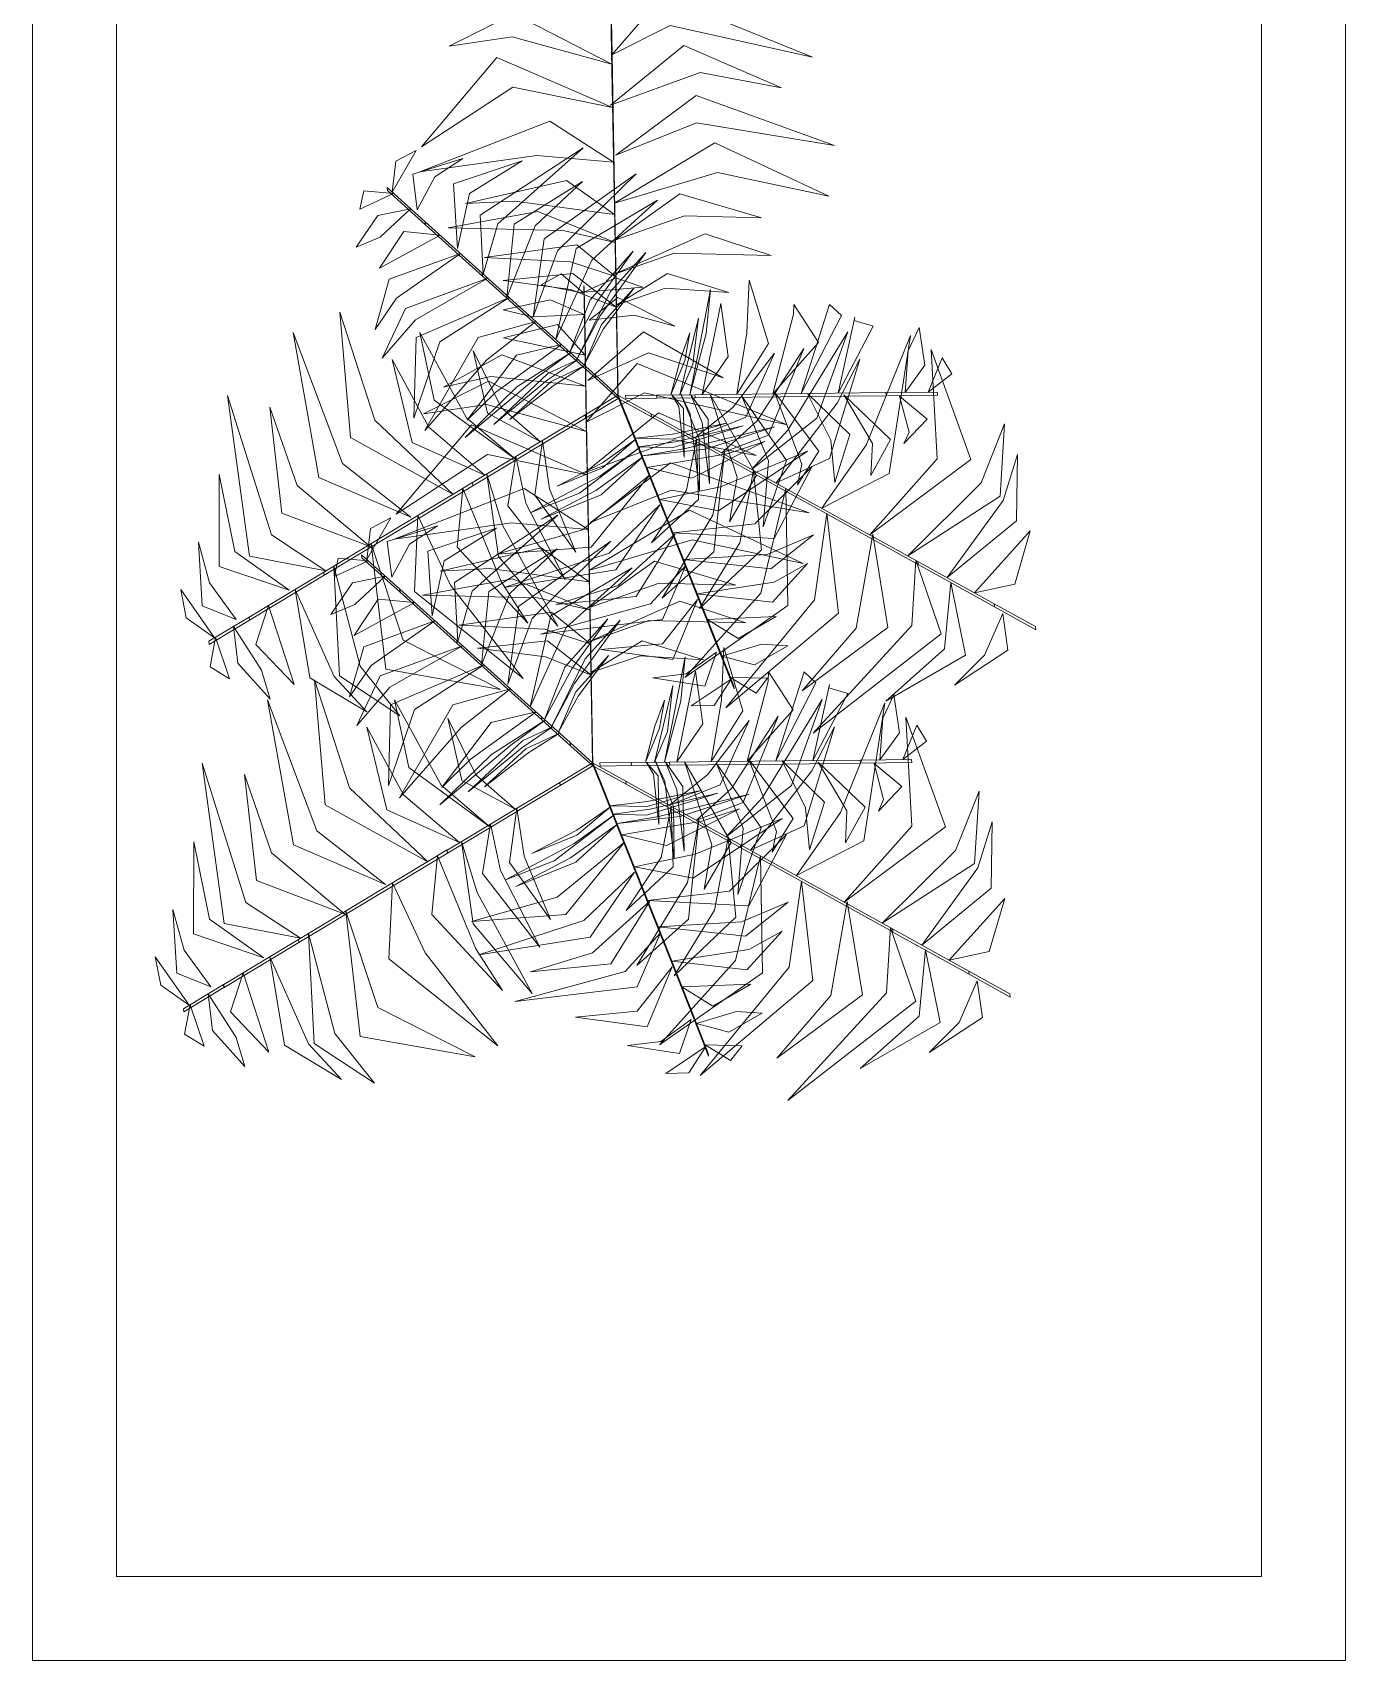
# Model space of a CAD drawing. Header units: millimetres. Extents: x 935 to 13922, y 3203 to 7816.
# Drawn here: x 3795.9 to 3842.8, y 7058.3 to 7116.4 of the extents above; entities that cross this region are included whole.
import ezdxf

# ---------------------------------------------------------------- set-up
doc = ezdxf.new("R2010")
doc.units = ezdxf.units.MM
doc.layers.add('PIANTE', color=7, linetype='Continuous', lineweight=5, true_color=0x007a00)
doc.layers.add('TRATTEGGIO_legno_colore', color=7, linetype='Continuous', lineweight=5, true_color=0xa56740)

msp = doc.modelspace()

# ---------------------------------------------------------------- linework, layer by layer
at = {"layer": 'PIANTE'}
for points in [[(3816.592, 7115.693, -0.022), (3816.605, 7115.581, -0.022), (3816.549, 7118.691, -1.472), (3816.537, 7118.803, -1.472)], [(3816.593, 7115.606, -0.049), (3818.675, 7116.651, -0.333), (3823.761, 7115.516, -1.336), (3818.412, 7117.7, -0.197)], [(3816.598, 7115.275, -0.052), (3813.038, 7116.242, -0.589), (3810.791, 7115.908, -1.013), (3813.105, 7117.062, -0.503)], [(3816.553, 7113.808, -0.194), (3819.75, 7114.972, -0.666), (3822.654, 7114.421, -1.231), (3819.165, 7115.937, -0.48)], [(3816.703, 7109.498, -0.575), (3816.715, 7109.386, -0.575), (3816.605, 7115.575, -0.033), (3816.592, 7115.687, -0.033)], [(3816.626, 7113.726, -0.187), (3813.07, 7114.455, -0.745), (3809.809, 7112.323, -1.51), (3812.493, 7115.511, -0.751)], [(3816.738, 7112.026, -0.377), (3819.62, 7113.18, -0.794), (3824.547, 7112.368, -1.742), (3819.603, 7114.155, -0.709)], [(3816.661, 7111.775, -0.358), (3813.925, 7112.014, -0.816), (3809.744, 7111.43, -1.603), (3814.381, 7113.237, -0.626)], [(3808.767, 7110.7, 5.466), (3809.617, 7112.195, 5.06), (3808.891, 7111.811, 5.125)], [(3812.006, 7107.782, 5.596), (3812.528, 7109.574, 5.803), (3815.572, 7112.285, 4.617), (3811.895, 7109.882, 6.318)], [(3816.688, 7110.31, -0.513), (3820.373, 7111.408, -1.078), (3824.336, 7110.564, -1.857), (3820.273, 7112.463, -0.971)], [(3809.657, 7110.073, 5.732), (3810.281, 7111.248, 5.409), (3811.286, 7111.905, 5.28), (3809.494, 7111.346, 5.318)], [(3811.095, 7108.69, 5.74), (3811.517, 7110.659, 5.519), (3813.394, 7111.821, 5.09), (3810.944, 7111, 5.599)], [(3816.694, 7109.907, -0.522), (3813.143, 7110.381, -1.102), (3811.378, 7110.294, -1.419), (3814.987, 7111.124, -0.711)], [(3812.85, 7106.945, 4.777), (3813.862, 7109.497, 4.893), (3815.554, 7111.089, 4.26), (3813.111, 7109.563, 5.412)], [(3813.796, 7106.258, 3.937), (3814.658, 7108.605, 4.088), (3817.47, 7111.361, 3.072), (3814.182, 7109.035, 4.538)], [(3808.81, 7110.661, 5.503), (3807.61, 7110.102, 5.142), (3807.745, 7110.756, 5.157)], [(3809.938, 7109.646, 5.895), (3809.95, 7109.535, 5.895), (3808.589, 7110.76, 5.404), (3808.577, 7110.872, 5.404)], [(3814.595, 7105.451, 3.157), (3815.879, 7108.282, 3.178), (3818.232, 7110.413, 2.273), (3815.323, 7108.695, 3.674)], [(3816.711, 7108.987, -1.097), (3819.193, 7109.861, -0.891), (3821.934, 7109.785, -1.699), (3819.025, 7110.648, -0.063)], [(3809.419, 7110.112, 5.723), (3808.338, 7109.096, 5.42), (3807.481, 7108.743, 5.16), (3808.248, 7109.876, 5.357)], [(3816.712, 7108.911, -1.137), (3814.857, 7109.334, -1.141), (3810.754, 7109.429, -1.995), (3813.961, 7110.011, -0.669)], [(3810.468, 7109.167, 5.841), (3808.313, 7107.993, 5.503), (3809.174, 7109.295, 5.796)], [(3811.969, 7107.816, 5.65), (3811.982, 7107.704, 5.65), (3809.95, 7109.535, 5.89), (3809.937, 7109.647, 5.89)], [(3816.661, 7107.761, -2.305), (3818.82, 7108.53, -2.116), (3822.283, 7108.447, -3.124), (3819.934, 7109.214, -1.733)], [(3816.787, 7104.815, -5.259), (3816.799, 7104.703, -5.259), (3816.715, 7109.387, -0.574), (3816.703, 7109.499, -0.574)], [(3816.734, 7107.694, -2.354), (3815.12, 7108.215, -2.204), (3812.053, 7108.367, -2.761), (3815.352, 7108.823, -1.54)], [(3811.195, 7108.513, 5.755), (3808.921, 7106.922, 5.332), (3808.149, 7105.802, 5.077), (3808.659, 7107.594, 5.445)], [(3815.102, 7104.994, 2.222), (3816.073, 7106.807, 2.697), (3817.364, 7108.594, 2.088), (3815.831, 7106.86, 3.586)], [(3815.335, 7104.706, 0.895), (3816.179, 7106.285, 1.318), (3817.806, 7108.545, 0.563), (3816.554, 7107.16, 1.85)], [(3812.175, 7107.629, 5.462), (3809.589, 7106.145, 5.502), (3808.408, 7104.784, 5.091), (3809.236, 7106.55, 5.89)], [(3814.995, 7105.091, 2.789), (3815.007, 7104.979, 2.789), (3811.982, 7107.704, 5.64), (3811.969, 7107.816, 5.64)], [(3816.753, 7106.594, -3.454), (3815.138, 7107.231, -3.188), (3812.716, 7107.548, -3.431), (3815.209, 7107.799, -2.602)], [(3815.604, 7107.094, 3.602), (3814.075, 7107.401, 2.888), (3814.789, 7107.789, 2.693)], [(3815.604, 7107.134, 3.525), (3817.701, 7107.317, 2.856), (3816.73, 7107.647, 2.749)], [(3816.753, 7106.671, -3.414), (3818.518, 7107.273, -3.286), (3820.774, 7107.129, -4.033), (3818.589, 7107.803, -2.778)], [(3821.055, 7103.494, 7.68), (3821.414, 7105.682, 7.477), (3821.5, 7107.566, 6.729), (3822.183, 7105.308, 8.095)], [(3812.933, 7106.947, 4.748), (3810.462, 7105.359, 4.679), (3809.536, 7102.642, 3.32), (3809.613, 7105.522, 5.102)], [(3815.63, 7105.697, 4.974), (3815.642, 7105.585, 4.974), (3815.612, 7107.261, 3.298), (3815.6, 7107.373, 3.298)], [(3815.606, 7104.54, -0.309), (3816.301, 7105.825, 0.008), (3817.381, 7107.279, -0.584), (3816.224, 7105.983, 0.571)], [(3815.784, 7106.133, 4.488), (3817.394, 7106.31, 3.938), (3818.852, 7105.923, 3.99), (3816.815, 7106.947, 3.433)], [(3819.382, 7103.475, 5.994), (3819.684, 7104.957, 6.174), (3820.12, 7107.233, 5.649), (3819.967, 7105.666, 6.778)], [(3810.936, 7099.921, -0.513), (3808.142, 7102.563, -1.078), (3806.892, 7106.417, -1.857), (3807.279, 7101.949, -0.971)], [(3815.617, 7106.344, 4.352), (3813.771, 7106.255, 3.947), (3812.721, 7106.507, 3.416), (3814.409, 7106.865, 3.511)], [(3819.825, 7103.48, 6.819), (3820.399, 7106.32, 6.632), (3820.486, 7106.725, 6.39), (3820.751, 7104.839, 7.187)], [(3822.338, 7103.507, 8.578), (3823.08, 7106.349, 8.509), (3823.096, 7106.694, 7.15), (3823.976, 7105.336, 8.932)], [(3823.357, 7103.519, 9.292), (3824.255, 7106.362, 9.332), (3824.363, 7106.696, 8.921), (3824.789, 7106.303, 9.719)], [(3813.886, 7106.088, 3.85), (3812.139, 7104.721, 3.648), (3809.924, 7102.204, 2.899), (3811.827, 7105.517, 4.266)], [(3815.643, 7104.889, 5.363), (3812.738, 7105.509, 4.487), (3814.659, 7105.978, 4.66)], [(3819.025, 7103.472, 4.664), (3819.332, 7104.758, 4.988), (3819.685, 7106.204, 4.685), (3819.487, 7104.565, 5.69)], [(3824.677, 7103.533, 9.585), (3825.273, 7106.243, 9.161), (3825.243, 7106.122, 8.907), (3825.92, 7105.926, 9.275)], [(3827.066, 7103.559, 9.552), (3827.174, 7105.038, 9.25), (3827.565, 7105.879, 8.99), (3827.769, 7104.525, 9.186)], [(3809.425, 7099.106, -0.377), (3806.985, 7101.025, -0.794), (3805.224, 7105.698, -1.742), (3806.149, 7100.522, -0.709)], [(3813.157, 7101.172, -2.305), (3811.412, 7102.657, -2.116), (3809.752, 7105.697, -3.124), (3810.262, 7103.28, -1.733)], [(3814.8, 7105.265, 2.989), (3812.454, 7103.565, 2.802), (3811.442, 7102.574, 2.56), (3813.199, 7104.893, 3.357)], [(3815.686, 7102.585, 6.418), (3815.698, 7102.473, 6.418), (3815.642, 7105.583, 4.968), (3815.63, 7105.695, 4.968)], [(3815.741, 7103.978, 5.744), (3817.905, 7104.966, 4.877), (3820.571, 7104.078, 4.798), (3817.729, 7105.721, 4.555)], [(3818.703, 7103.468, 3.462), (3819.044, 7104.755, 3.913), (3819.383, 7105.682, 3.888), (3819.203, 7104.692, 4.545)], [(3821.585, 7100.813, -1.137), (3822.88, 7102.208, -1.141), (3825.014, 7105.714, -1.995), (3823.914, 7102.645, -0.669)], [(3824.092, 7099.425, -0.358), (3825.667, 7101.675, -0.816), (3827.251, 7105.588, -1.603), (3826.497, 7100.668, -0.626)], [(3812.07, 7100.603, -1.097), (3810.073, 7102.315, -0.891), (3808.767, 7104.727, -1.699), (3809.475, 7101.776, -0.063)], [(3815.663, 7103.778, 5.881), (3812.276, 7104.129, 5.032), (3810.598, 7103.75, 4.867), (3812.668, 7104.905, 4.752)], [(3815.129, 7104.968, 2.164), (3813.904, 7104.083, 2.344), (3811.368, 7101.952, 1.82), (3813.215, 7103.753, 2.948)], [(3814.055, 7101.797, -3.414), (3812.651, 7103.024, -3.286), (3811.648, 7105.05, -4.033), (3812.157, 7102.821, -2.778)], [(3815.394, 7104.73, 0.835), (3814.297, 7103.991, 1.158), (3812.384, 7102.415, 0.855), (3814.314, 7104.238, 1.86)], [(3816.014, 7104.173, -2.33), (3816.026, 7104.061, -2.33), (3815.007, 7104.979, 2.79), (3814.995, 7105.091, 2.79)], [(3815.687, 7102.497, 6.391), (3817.768, 7103.542, 6.108), (3822.854, 7102.407, 5.104), (3817.506, 7104.591, 6.243)], [(3816.787, 7104.815, -5.259), (3816.799, 7104.703, -5.259), (3816.823, 7103.343, -10.891), (3816.811, 7103.455, -10.891)], [(3819.559, 7101.935, -3.454), (3820.918, 7103.016, -3.188), (3822.403, 7104.955, -3.431), (3821.374, 7102.671, -2.602)], [(3820.521, 7101.402, -2.354), (3821.779, 7102.54, -2.204), (3823.445, 7105.12, -2.761), (3822.189, 7102.034, -1.54)], [(3822.457, 7100.33, -0.522), (3824.643, 7103.169, -1.102), (3825.45, 7104.74, -1.419), (3824.364, 7101.201, -0.711)], [(3825.798, 7098.48, -0.187), (3828.208, 7101.194, -0.745), (3827.992, 7105.085, -1.51), (3829.411, 7101.167, -0.751)], [(3827.886, 7103.568, 9.333), (3828.39, 7104.792, 8.972), (3828.734, 7104.219, 8.986)], [(3815.633, 7104.514, -0.368), (3814.511, 7103.798, 0.083), (3812.96, 7102.594, 0.059), (3814.437, 7103.952, 0.715)], [(3816.014, 7104.173, -2.33), (3816.026, 7104.061, -2.33), (3816.852, 7103.317, -8.638), (3816.84, 7103.429, -8.638)], [(3806.397, 7097.191, -0.049), (3804.452, 7098.471, -0.333), (3802.891, 7103.443, -1.336), (3803.674, 7097.719, -0.197)], [(3815.692, 7102.167, 6.389), (3812.132, 7103.133, 5.852), (3809.884, 7102.799, 5.427), (3812.198, 7103.954, 5.938)], [(3815.646, 7102.754, -5.259), (3815.658, 7102.642, -5.259), (3816.823, 7103.343, -10.891), (3816.811, 7103.455, -10.891)], [(3818.001, 7102.796, -5.259), (3818.013, 7102.684, -5.259), (3816.823, 7103.343, -10.891), (3816.811, 7103.455, -10.891)], [(3817.25, 7102.396, -2.33), (3817.263, 7102.284, -2.33), (3816.852, 7103.317, -8.638), (3816.84, 7103.429, -8.638)], [(3818.192, 7103.461, 1.5), (3818.204, 7103.349, 1.5), (3817.093, 7103.337, -4.808), (3817.081, 7103.449, -4.808)], [(3818.192, 7103.461, 1.5), (3818.204, 7103.349, 1.5), (3819.576, 7103.364, 6.62), (3819.564, 7103.476, 6.62)], [(3818.741, 7103.468, 3.52), (3818.991, 7103.05, 3.838), (3819.181, 7101.249, 3.246), (3819.154, 7102.987, 4.4)], [(3819.052, 7103.529, 4.725), (3819.392, 7102.795, 5.148), (3819.725, 7100.03, 4.392), (3819.709, 7101.897, 5.68)], [(3819.419, 7103.475, 6.052), (3819.823, 7102.482, 6.527), (3820.083, 7100.293, 5.917), (3820.037, 7102.607, 7.416)], [(3819.564, 7103.476, 6.618), (3819.576, 7103.364, 6.618), (3823.648, 7103.408, 9.47), (3823.635, 7103.52, 9.47)], [(3820.101, 7103.483, 6.986), (3821.075, 7100.53, 7.008), (3820.797, 7098.94, 6.102), (3821.763, 7100.602, 7.504)], [(3821.236, 7103.43, 7.766), (3822.192, 7101.119, 7.918), (3822, 7098.759, 6.901), (3822.833, 7101.126, 8.368)], [(3822.398, 7103.565, 8.607), (3823.381, 7101.002, 8.723), (3823.225, 7100.257, 8.09), (3823.978, 7101.463, 9.242)], [(3823.585, 7103.52, 9.426), (3824.415, 7101.849, 9.633), (3824.559, 7100.349, 8.447), (3825.089, 7102.051, 10.148)], [(3823.635, 7103.52, 9.48), (3823.648, 7103.408, 9.48), (3826.382, 7103.438, 9.719), (3826.37, 7103.55, 9.719)], [(3824.87, 7103.469, 9.57), (3825.893, 7101.736, 9.349), (3825.837, 7100.594, 8.919), (3826.546, 7101.873, 9.429)], [(3826.37, 7103.55, 9.725), (3826.382, 7103.438, 9.725), (3828.213, 7103.458, 9.234), (3828.201, 7103.57, 9.234)], [(3826.865, 7103.426, 9.561), (3827.202, 7102.139, 9.239), (3827.019, 7101.73, 9.11), (3827.847, 7102.6, 9.148)], [(3807.974, 7098.055, -0.194), (3805.368, 7100.242, -0.666), (3804.393, 7103.032, -1.231), (3804.824, 7099.252, -0.48)], [(3815.647, 7100.699, 6.247), (3818.844, 7101.863, 5.774), (3821.747, 7101.312, 5.209), (3818.259, 7102.829, 5.96)], [(3815.719, 7100.617, 6.253), (3812.164, 7101.347, 5.696), (3808.903, 7099.215, 4.93), (3811.586, 7102.403, 5.69)], [(3815.646, 7102.754, -5.259), (3815.658, 7102.642, -5.259), (3811.643, 7100.228, -0.574), (3811.631, 7100.34, -0.574)], [(3815.797, 7096.389, 5.866), (3815.809, 7096.277, 5.866), (3815.698, 7102.466, 6.407), (3815.686, 7102.578, 6.407)], [(3817.25, 7102.396, -2.33), (3817.263, 7102.284, -2.33), (3817.769, 7101.01, 2.79), (3817.757, 7101.122, 2.79)], [(3817.44, 7101.922, -0.368), (3818.764, 7102.066, 0.083), (3820.687, 7102.458, 0.059), (3818.762, 7101.895, 0.715)], [(3817.559, 7101.622, 0.835), (3818.87, 7101.798, 1.158), (3821.284, 7102.363, 0.855), (3818.746, 7101.585, 1.86)], [(3817.691, 7101.291, 2.164), (3819.182, 7101.542, 2.344), (3822.4, 7102.327, 1.82), (3819.946, 7101.532, 2.948)], [(3818.001, 7102.796, -5.259), (3818.013, 7102.684, -5.259), (3822.111, 7100.415, -0.574), (3822.099, 7100.527, -0.574)], [(3827.154, 7097.729, -0.052), (3829.771, 7100.329, -0.589), (3830.606, 7102.442, -1.013), (3830.448, 7099.861, -0.503)], [(3814.121, 7101.835, -3.454), (3814.377, 7100.117, -3.188), (3815.314, 7097.862, -3.431), (3813.851, 7099.895, -2.602)], [(3817.453, 7101.887, -0.309), (3816.261, 7101.042, 0.008), (3814.649, 7100.218, -0.584), (3816.26, 7100.867, 0.571)], [(3817.855, 7100.879, 2.989), (3820.711, 7101.364, 2.802), (3822.057, 7101.803, 2.56), (3819.455, 7100.503, 3.357)], [(3819.625, 7101.897, -3.414), (3819.265, 7100.068, -3.286), (3818.011, 7098.186, -4.033), (3819.687, 7099.741, -2.778)], [(3813.178, 7101.268, -2.354), (3813.534, 7099.611, -2.204), (3814.936, 7096.878, -2.761), (3812.892, 7099.508, -1.54)], [(3817.622, 7101.618, 0.895), (3816.167, 7100.576, 1.318), (3813.706, 7099.272, 0.563), (3815.442, 7099.958, 1.85)], [(3817.704, 7101.257, 2.222), (3816.03, 7100.062, 2.697), (3814.08, 7099.032, 2.088), (3816.223, 7099.907, 3.586)], [(3817.757, 7101.122, 2.789), (3817.769, 7101.01, 2.789), (3819.273, 7097.226, 5.64), (3819.261, 7097.338, 5.64)], [(3818.309, 7099.736, 3.85), (3820.48, 7100.187, 3.648), (3823.582, 7101.462, 2.899), (3820.408, 7099.335, 4.266)], [(3820.615, 7101.432, -2.305), (3820.201, 7099.178, -2.116), (3818.399, 7096.22, -3.124), (3820.237, 7097.871, -1.733)], [(3828.564, 7096.949, -0.559), (3830.561, 7099.706, -1.409), (3831.072, 7101.349, -1.574), (3831.037, 7098.979, -1.688)], [(3805.087, 7096.498, -0.696), (3803.15, 7097.878, -1.563), (3802.586, 7100.631, -1.642), (3802.584, 7097.348, -1.885)], [(3812.136, 7100.641, -1.137), (3812.697, 7098.823, -1.141), (3814.666, 7095.222, -1.995), (3812.558, 7097.709, -0.669)], [(3817.956, 7100.622, 3.157), (3815.55, 7098.653, 3.178), (3812.496, 7097.786, 2.273), (3815.865, 7098.037, 3.674)], [(3815.832, 7098.918, 6.064), (3818.714, 7100.071, 5.646), (3823.641, 7099.259, 4.698), (3818.696, 7101.047, 5.732)], [(3818.783, 7098.544, 4.748), (3821.701, 7098.873, 4.679), (3823.736, 7100.898, 3.32), (3822.39, 7098.349, 5.102)], [(3821.652, 7100.775, -1.097), (3821.168, 7098.19, -0.891), (3819.732, 7095.853, -1.699), (3821.933, 7097.941, -0.063)], [(3822.098, 7100.527, -0.575), (3822.111, 7100.415, -0.575), (3827.526, 7097.417, -0.033), (3827.514, 7097.528, -0.033)], [(3811.632, 7100.34, -0.575), (3811.644, 7100.228, -0.575), (3806.34, 7097.038, -0.033), (3806.327, 7097.15, -0.033)], [(3815.754, 7098.667, 6.082), (3813.019, 7098.906, 5.624), (3808.838, 7098.321, 4.838), (3813.475, 7100.128, 5.815)], [(3811.282, 7100.128, -0.522), (3812.647, 7096.816, -1.102), (3813.605, 7095.33, -1.419), (3811.082, 7098.041, -0.711)], [(3822.809, 7100.134, -0.513), (3821.918, 7096.394, -1.078), (3819.205, 7093.384, -1.857), (3822.881, 7095.953, -0.971)], [(3818.315, 7099.545, 3.937), (3816.501, 7097.822, 4.088), (3812.759, 7096.598, 3.072), (3816.738, 7097.226, 4.538)], [(3815.781, 7097.201, 5.928), (3819.466, 7098.3, 5.363), (3823.429, 7097.456, 4.584), (3819.366, 7099.354, 5.469)], [(3807.86, 7097.592, 11.906), (3808.711, 7099.087, 11.501), (3807.984, 7098.703, 11.566)], [(3808.75, 7096.965, 12.172), (3809.374, 7098.14, 11.85), (3810.38, 7098.797, 11.72), (3808.587, 7098.238, 11.759)], [(3809.681, 7099.165, -0.358), (3810.841, 7096.676, -0.816), (3813.438, 7093.348, -1.603), (3809.555, 7096.46, -0.626)], [(3811.1, 7094.674, 12.037), (3811.621, 7096.465, 12.244), (3814.666, 7099.176, 11.058), (3810.988, 7096.773, 12.759)], [(3824.27, 7099.233, -0.377), (3823.829, 7096.16, -0.794), (3820.662, 7092.299, -1.742), (3824.682, 7095.687, -0.709)], [(3803.2, 7095.457, -1.952), (3802.241, 7096.763, -2.503), (3801.848, 7098.22, -2.451), (3801.98, 7095.943, -3.008)], [(3810.189, 7095.582, 12.18), (3810.611, 7097.55, 11.959), (3812.487, 7098.712, 11.53), (3810.038, 7097.892, 12.04)], [(3812.889, 7093.149, 10.377), (3813.752, 7095.497, 10.529), (3816.563, 7098.253, 9.512), (3813.275, 7095.926, 10.978)], [(3818.858, 7098.509, 4.777), (3816.819, 7096.67, 4.893), (3814.598, 7095.993, 4.26), (3817.463, 7096.279, 5.412)], [(3819.159, 7097.596, 5.462), (3822.135, 7097.78, 5.502), (3823.798, 7098.477, 5.091), (3822.272, 7097.261, 5.89)], [(3825.906, 7098.502, -0.194), (3825.315, 7095.151, -0.666), (3823.387, 7092.912, -1.231), (3826.444, 7095.175, -0.48)], [(3829.536, 7096.41, -1.078), (3831.525, 7098.616, -1.954), (3830.971, 7096.718, -1.781)], [(3807.903, 7097.552, 11.943), (3806.704, 7096.993, 11.582), (3806.839, 7097.648, 11.597)], [(3809.031, 7096.538, 12.335), (3809.043, 7096.426, 12.335), (3807.683, 7097.652, 11.845), (3807.67, 7097.764, 11.845)], [(3808.009, 7098.159, -0.187), (3809.155, 7094.715, -0.745), (3812.632, 7092.957, -1.51), (3808.53, 7093.687, -0.751)], [(3815.788, 7096.798, 5.919), (3812.237, 7097.272, 5.339), (3810.472, 7097.186, 5.022), (3814.08, 7098.015, 5.73)], [(3811.943, 7093.837, 11.218), (3812.956, 7096.389, 11.333), (3814.647, 7097.98, 10.701), (3812.205, 7096.454, 11.852)], [(3806.322, 7097.146, -0.022), (3806.334, 7097.034, -0.022), (3803.669, 7095.431, -1.472), (3803.656, 7095.543, -1.472)], [(3806.681, 7097.361, -0.052), (3807.624, 7093.795, -0.589), (3809.037, 7092.015, -1.013), (3806.88, 7093.442, -0.503)], [(3813.688, 7092.342, 9.597), (3814.972, 7095.174, 9.619), (3817.325, 7097.305, 8.713), (3814.417, 7095.587, 10.115)], [(3819.243, 7097.384, 5.596), (3817.982, 7096.01, 5.803), (3814.051, 7094.929, 4.617), (3818.412, 7095.453, 6.318)], [(3815.805, 7095.879, 5.343), (3818.286, 7096.752, 5.549), (3821.028, 7096.677, 4.742), (3818.119, 7097.539, 6.377)], [(3819.261, 7097.338, 5.65), (3819.273, 7097.226, 5.65), (3820.283, 7094.684, 5.89), (3820.271, 7094.796, 5.89)], [(3819.647, 7096.37, 5.755), (3822.39, 7096.788, 5.332), (3823.578, 7097.45, 5.077), (3822.326, 7096.07, 5.445)], [(3827.443, 7097.569, -0.049), (3827.307, 7095.243, -0.333), (3823.781, 7091.406, -1.336), (3828.347, 7094.946, -0.197)], [(3827.519, 7097.525, -0.022), (3827.532, 7097.413, -0.022), (3830.252, 7095.907, -1.472), (3830.24, 7096.019, -1.472)], [(3802.423, 7094.801, -2.915), (3801.216, 7096.525, -3.585), (3801.416, 7095.52, -3.691)], [(3805.3, 7096.53, -0.559), (3806.689, 7093.422, -1.409), (3807.857, 7092.157, -1.574), (3805.821, 7093.373, -1.688)], [(3808.513, 7097.003, 12.163), (3807.432, 7095.988, 11.86), (3806.575, 7095.634, 11.6), (3807.341, 7096.768, 11.797)], [(3811.063, 7094.708, 12.091), (3811.075, 7094.596, 12.091), (3809.043, 7096.426, 12.33), (3809.031, 7096.538, 12.33)], [(3815.805, 7095.802, 5.303), (3813.95, 7096.226, 5.299), (3809.847, 7096.321, 4.445), (3813.055, 7096.902, 5.772)], [(3828.698, 7096.781, -0.696), (3828.472, 7094.413, -1.563), (3826.369, 7092.548, -1.642), (3829.214, 7094.187, -1.885)], [(3804.347, 7095.957, -1.078), (3805.263, 7093.132, -1.954), (3803.897, 7094.561, -1.781)], [(3809.562, 7096.058, 12.281), (3807.407, 7094.885, 11.943), (3808.267, 7096.186, 12.237)], [(3815.755, 7094.652, 4.136), (3817.913, 7095.421, 4.324), (3821.376, 7095.339, 3.317), (3819.028, 7096.106, 4.708)], [(3815.88, 7091.706, 1.182), (3815.893, 7091.594, 1.182), (3815.809, 7096.278, 5.867), (3815.797, 7096.39, 5.867)], [(3819.657, 7096.167, 5.74), (3818.406, 7094.59, 5.519), (3816.209, 7094.38, 5.09), (3818.769, 7094.029, 5.599)], [(3830.243, 7096.017, -1.466), (3830.255, 7095.905, -1.466), (3831.721, 7095.093, -3.142), (3831.709, 7095.205, -3.142)], [(3803.654, 7095.542, -1.466), (3803.666, 7095.43, -1.466), (3802.23, 7094.566, -3.142), (3802.218, 7094.678, -3.142)], [(3810.288, 7095.404, 12.196), (3808.014, 7093.814, 11.772), (3807.243, 7092.694, 11.518), (3807.753, 7094.486, 11.886)], [(3815.827, 7094.586, 4.087), (3814.213, 7095.106, 4.236), (3811.146, 7095.259, 3.679), (3814.446, 7095.715, 4.901)], [(3814.196, 7091.885, 8.663), (3815.167, 7093.698, 9.137), (3816.458, 7095.485, 8.528), (3814.924, 7093.752, 10.027)], [(3814.429, 7091.597, 7.336), (3815.272, 7093.177, 7.759), (3816.9, 7095.436, 7.003), (3815.647, 7094.052, 8.29)], [(3820.008, 7095.462, 5.841), (3822.46, 7095.559, 5.503), (3821.111, 7094.773, 5.796)], [(3830.543, 7095.666, -1.952), (3829.891, 7094.183, -2.503), (3828.826, 7093.114, -2.451), (3830.732, 7094.366, -3.008)], [(3802.458, 7094.82, -2.839), (3802.956, 7093.343, -3.553), (3802.264, 7093.768, -3.748)], [(3803.101, 7095.207, -2.088), (3804.101, 7093.653, -2.493), (3804.407, 7092.617, -3.025), (3803.253, 7093.9, -2.93)], [(3814.088, 7091.983, 9.229), (3814.101, 7091.871, 9.229), (3811.075, 7094.596, 12.08), (3811.063, 7094.708, 12.08)], [(3815.846, 7093.563, 3.027), (3817.611, 7094.165, 3.155), (3819.867, 7094.02, 2.408), (3817.683, 7094.694, 3.662)], [(3820.271, 7094.797, 5.895), (3820.283, 7094.685, 5.895), (3820.959, 7092.983, 5.404), (3820.947, 7093.095, 5.404)], [(3811.269, 7094.521, 11.903), (3808.682, 7093.037, 11.943), (3807.501, 7091.675, 11.531), (3808.33, 7093.442, 12.33)], [(3815.847, 7093.486, 2.987), (3814.231, 7094.123, 3.253), (3811.81, 7094.439, 3.01), (3814.302, 7094.69, 3.839)], [(3814.7, 7091.431, 6.131), (3815.394, 7092.717, 6.448), (3816.474, 7094.17, 5.857), (3815.317, 7092.874, 7.011)], [(3820.333, 7094.289, 5.732), (3819.253, 7093.513, 5.409), (3818.061, 7093.37, 5.28), (3819.915, 7093.076, 5.318)], [(3818.475, 7090.367, 12.434), (3818.777, 7091.848, 12.614), (3819.213, 7094.124, 12.09), (3819.06, 7092.558, 13.219)], [(3820.148, 7090.385, 14.12), (3820.507, 7092.574, 13.918), (3820.593, 7094.458, 13.169), (3821.276, 7092.2, 14.536)], [(3820.529, 7094.15, 5.723), (3821.948, 7094.581, 5.42), (3822.873, 7094.518, 5.16), (3821.684, 7093.841, 5.357)], [(3812.026, 7093.839, 11.189), (3809.556, 7092.25, 11.12), (3808.63, 7089.533, 9.76), (3808.706, 7092.414, 11.542)], [(3818.919, 7090.372, 13.259), (3819.493, 7093.212, 13.073), (3819.579, 7093.617, 12.831), (3819.844, 7091.73, 13.627)], [(3821.432, 7090.399, 15.019), (3822.173, 7093.241, 14.95), (3822.19, 7093.585, 13.59), (3823.07, 7092.228, 15.372)], [(3822.451, 7090.41, 15.733), (3823.348, 7093.254, 15.773), (3823.456, 7093.588, 15.361), (3823.882, 7093.194, 16.16)], [(3810.03, 7086.812, 5.928), (3807.236, 7089.454, 5.363), (3805.985, 7093.309, 4.584), (3806.373, 7088.841, 5.469)], [(3812.98, 7092.98, 10.29), (3811.233, 7091.613, 10.088), (3809.018, 7089.096, 9.339), (3810.92, 7092.409, 10.706)], [(3818.119, 7090.363, 11.105), (3818.426, 7091.65, 11.428), (3818.779, 7093.096, 11.125), (3818.581, 7091.457, 12.13)], [(3820.853, 7093.333, 5.466), (3819.428, 7092.37, 5.06), (3820.249, 7092.392, 5.125)], [(3820.832, 7093.387, 5.503), (3822.155, 7093.357, 5.142), (3821.744, 7092.83, 5.157)], [(3823.77, 7090.424, 16.026), (3824.366, 7093.135, 15.602), (3824.336, 7093.013, 15.348), (3825.014, 7092.817, 15.716)], [(3808.518, 7085.998, 6.064), (3806.078, 7087.917, 5.646), (3804.318, 7092.59, 4.698), (3805.242, 7087.414, 5.732)], [(3812.251, 7088.064, 4.136), (3810.505, 7089.549, 4.324), (3808.846, 7092.589, 3.317), (3809.355, 7090.172, 4.708)], [(3817.797, 7090.36, 9.903), (3818.138, 7091.647, 10.353), (3818.476, 7092.573, 10.329), (3818.296, 7091.584, 10.986)], [(3820.679, 7087.705, 5.303), (3821.973, 7089.1, 5.299), (3824.107, 7092.605, 4.445), (3823.007, 7089.537, 5.772)], [(3823.185, 7086.317, 6.082), (3824.76, 7088.566, 5.624), (3826.344, 7092.479, 4.838), (3825.591, 7087.56, 5.815)], [(3826.16, 7090.45, 15.993), (3826.267, 7091.93, 15.69), (3826.658, 7092.77, 15.43), (3826.862, 7091.417, 15.627)], [(3814.223, 7091.86, 8.605), (3812.997, 7090.975, 8.785), (3810.461, 7088.844, 8.26), (3812.308, 7090.644, 9.389)], [(3813.893, 7092.157, 9.43), (3811.548, 7090.456, 9.243), (3810.536, 7089.466, 9.001), (3812.292, 7091.784, 9.798)], [(3813.149, 7088.688, 3.027), (3811.744, 7089.915, 3.155), (3810.742, 7091.941, 2.408), (3811.25, 7089.713, 3.662)], [(3815.108, 7091.065, 4.111), (3815.12, 7090.953, 4.111), (3814.101, 7091.871, 9.23), (3814.088, 7091.983, 9.23)], [(3818.652, 7088.827, 2.987), (3820.012, 7089.908, 3.253), (3821.496, 7091.847, 3.01), (3820.468, 7089.563, 3.839)], [(3819.615, 7088.294, 4.087), (3820.872, 7089.431, 4.236), (3822.538, 7092.011, 3.679), (3821.283, 7088.926, 4.901)], [(3824.892, 7085.372, 6.253), (3827.301, 7088.086, 5.696), (3827.085, 7091.976, 4.93), (3828.505, 7088.058, 5.69)], [(3811.163, 7087.494, 5.343), (3809.166, 7089.206, 5.549), (3807.861, 7091.618, 4.742), (3808.569, 7088.668, 6.377)], [(3814.487, 7091.622, 7.275), (3813.39, 7090.883, 7.598), (3811.477, 7089.307, 7.296), (3813.407, 7091.129, 8.3)], [(3814.727, 7091.406, 6.073), (3813.604, 7090.69, 6.524), (3812.054, 7089.486, 6.499), (3813.53, 7090.844, 7.156)], [(3815.88, 7091.706, 1.182), (3815.893, 7091.594, 1.182), (3815.917, 7090.235, -4.45), (3815.905, 7090.347, -4.45)], [(3821.55, 7087.222, 5.919), (3823.736, 7090.06, 5.339), (3824.544, 7091.632, 5.022), (3823.458, 7088.092, 5.73)], [(3826.98, 7090.459, 15.773), (3827.484, 7091.683, 15.412), (3827.828, 7091.11, 15.427)], [(3815.108, 7091.065, 4.111), (3815.12, 7090.953, 4.111), (3815.946, 7090.209, -2.197), (3815.933, 7090.321, -2.197)], [(3805.491, 7084.082, 6.391), (3803.545, 7085.363, 6.108), (3801.985, 7090.335, 5.104), (3802.767, 7084.611, 6.243)], [(3814.739, 7089.646, 1.182), (3814.752, 7089.534, 1.182), (3815.917, 7090.235, -4.45), (3815.905, 7090.347, -4.45)], [(3817.094, 7089.688, 1.182), (3817.106, 7089.576, 1.182), (3815.917, 7090.235, -4.45), (3815.905, 7090.347, -4.45)], [(3816.344, 7089.288, 4.111), (3816.356, 7089.176, 4.111), (3815.946, 7090.209, -2.197), (3815.933, 7090.321, -2.197)], [(3817.286, 7090.353, 7.94), (3817.298, 7090.241, 7.94), (3816.187, 7090.229, 1.633), (3816.174, 7090.341, 1.633)], [(3817.286, 7090.353, 7.94), (3817.298, 7090.241, 7.94), (3818.67, 7090.256, 13.06), (3818.657, 7090.368, 13.06)], [(3817.834, 7090.359, 9.961), (3818.084, 7089.941, 10.278), (3818.274, 7088.141, 9.687), (3818.247, 7089.878, 10.841)], [(3818.146, 7090.42, 11.166), (3818.485, 7089.686, 11.589), (3818.818, 7086.921, 10.833), (3818.802, 7088.788, 12.12)], [(3818.512, 7090.367, 12.493), (3818.916, 7089.374, 12.967), (3819.177, 7087.185, 12.358), (3819.131, 7089.499, 13.857)], [(3818.657, 7090.368, 13.059), (3818.669, 7090.256, 13.059), (3822.741, 7090.3, 15.91), (3822.729, 7090.412, 15.91)], [(3819.195, 7090.374, 13.427), (3820.168, 7087.421, 13.448), (3819.891, 7085.832, 12.543), (3820.857, 7087.494, 13.945)], [(3820.329, 7090.322, 14.207), (3821.285, 7088.01, 14.359), (3821.094, 7085.65, 13.342), (3821.927, 7088.017, 14.808)], [(3821.491, 7090.457, 15.048), (3822.475, 7087.893, 15.163), (3822.319, 7087.149, 14.531), (3823.072, 7088.354, 15.682)], [(3822.679, 7090.412, 15.867), (3823.509, 7088.741, 16.073), (3823.653, 7087.241, 14.888), (3824.182, 7088.943, 16.589)], [(3822.729, 7090.412, 15.921), (3822.741, 7090.3, 15.921), (3825.476, 7090.33, 16.16), (3825.464, 7090.442, 16.16)], [(3823.964, 7090.361, 16.01), (3824.987, 7088.627, 15.789), (3824.931, 7087.485, 15.36), (3825.639, 7088.764, 15.869)], [(3825.463, 7090.442, 16.165), (3825.475, 7090.33, 16.165), (3827.307, 7090.35, 15.674), (3827.295, 7090.461, 15.674)], [(3825.959, 7090.318, 16.002), (3826.296, 7089.031, 15.68), (3826.113, 7088.622, 15.55), (3826.941, 7089.492, 15.588)], [(3807.068, 7084.947, 6.247), (3804.461, 7087.134, 5.774), (3803.487, 7089.923, 5.209), (3803.918, 7086.144, 5.96)], [(3814.739, 7089.646, 1.182), (3814.752, 7089.534, 1.182), (3810.737, 7087.119, 5.867), (3810.725, 7087.231, 5.867)], [(3817.094, 7089.688, 1.182), (3817.106, 7089.576, 1.182), (3821.205, 7087.306, 5.867), (3821.193, 7087.418, 5.867)], [(3816.344, 7089.288, 4.111), (3816.356, 7089.176, 4.111), (3816.863, 7087.901, 9.23), (3816.85, 7088.013, 9.23)], [(3816.534, 7088.813, 6.073), (3817.858, 7088.957, 6.524), (3819.781, 7089.349, 6.499), (3817.855, 7088.787, 7.156)], [(3816.653, 7088.514, 7.275), (3817.964, 7088.69, 7.598), (3820.377, 7089.255, 7.296), (3817.839, 7088.476, 8.3)], [(3816.784, 7088.183, 8.605), (3818.275, 7088.433, 8.785), (3821.493, 7089.219, 8.26), (3819.039, 7088.424, 9.389)], [(3826.248, 7084.621, 6.389), (3828.864, 7087.22, 5.852), (3829.699, 7089.334, 5.427), (3829.542, 7086.753, 5.938)], [(3816.716, 7088.51, 7.336), (3815.26, 7087.468, 7.759), (3812.799, 7086.164, 7.003), (3814.536, 7086.85, 8.29)], [(3813.215, 7088.727, 2.987), (3813.471, 7087.009, 3.253), (3814.408, 7084.754, 3.01), (3812.944, 7086.787, 3.839)], [(3816.547, 7088.778, 6.131), (3815.354, 7087.934, 6.448), (3813.742, 7087.11, 5.857), (3815.354, 7087.759, 7.011)], [(3816.948, 7087.77, 9.43), (3819.805, 7088.255, 9.243), (3821.151, 7088.695, 9.001), (3818.548, 7087.395, 9.798)], [(3818.719, 7088.789, 3.027), (3818.358, 7086.959, 3.155), (3817.105, 7085.078, 2.408), (3818.781, 7086.633, 3.662)], [(3817.402, 7086.628, 10.29), (3819.574, 7087.079, 10.088), (3822.675, 7088.353, 9.339), (3819.501, 7086.227, 10.706)], [(3819.708, 7088.324, 4.136), (3819.295, 7086.07, 4.324), (3817.492, 7083.112, 3.317), (3819.331, 7084.762, 4.708)], [(3812.272, 7088.16, 4.087), (3812.628, 7086.502, 4.236), (3814.03, 7083.769, 3.679), (3811.985, 7086.399, 4.901)], [(3816.797, 7088.148, 8.663), (3815.123, 7086.954, 9.137), (3813.174, 7085.924, 8.528), (3815.317, 7086.798, 10.027)], [(3816.85, 7088.013, 9.229), (3816.863, 7087.901, 9.229), (3818.367, 7084.117, 12.08), (3818.354, 7084.229, 12.08)], [(3817.876, 7085.435, 11.189), (3820.795, 7085.764, 11.12), (3822.829, 7087.789, 9.76), (3821.484, 7085.241, 11.542)], [(3827.658, 7083.84, 5.881), (3829.655, 7086.597, 5.032), (3830.166, 7088.241, 4.867), (3830.131, 7085.87, 4.752)], [(3804.181, 7083.389, 5.744), (3802.244, 7084.769, 4.877), (3801.68, 7087.522, 4.798), (3801.677, 7084.239, 4.555)], [(3810.725, 7087.232, 5.866), (3810.738, 7087.12, 5.866), (3805.433, 7083.929, 6.407), (3805.421, 7084.041, 6.407)], [(3811.229, 7087.533, 5.303), (3811.79, 7085.714, 5.299), (3813.759, 7082.113, 4.445), (3811.652, 7084.601, 5.772)], [(3817.05, 7087.514, 9.597), (3814.643, 7085.545, 9.619), (3811.59, 7084.678, 8.713), (3814.958, 7084.928, 10.115)], [(3820.745, 7087.667, 5.343), (3820.261, 7085.081, 5.549), (3818.825, 7082.745, 4.742), (3821.026, 7084.833, 6.377)], [(3821.192, 7087.419, 5.866), (3821.204, 7087.307, 5.866), (3826.619, 7084.308, 6.407), (3826.607, 7084.42, 6.407)], [(3810.376, 7087.02, 5.919), (3811.741, 7083.707, 5.339), (3812.698, 7082.222, 5.022), (3810.175, 7084.932, 5.73)], [(3821.903, 7087.026, 5.928), (3821.011, 7083.285, 5.363), (3818.299, 7080.275, 4.584), (3821.975, 7082.845, 5.469)], [(3808.774, 7086.056, 6.082), (3809.935, 7083.568, 5.624), (3812.532, 7080.239, 4.838), (3808.648, 7083.351, 5.815)], [(3817.408, 7086.436, 10.377), (3815.594, 7084.714, 10.529), (3811.852, 7083.49, 9.512), (3815.831, 7084.118, 10.978)], [(3823.364, 7086.124, 6.064), (3822.922, 7083.051, 5.646), (3819.755, 7079.191, 4.698), (3823.775, 7082.579, 5.732)], [(3817.952, 7085.401, 11.218), (3815.913, 7083.562, 11.333), (3813.691, 7082.885, 10.701), (3816.557, 7083.17, 11.852)], [(3828.63, 7083.302, 5.363), (3830.619, 7085.507, 4.487), (3830.064, 7083.61, 4.66)], [(3802.293, 7082.349, 4.488), (3801.335, 7083.655, 3.938), (3800.941, 7085.111, 3.99), (3801.073, 7082.835, 3.433)], [(3807.103, 7085.051, 6.253), (3808.249, 7081.607, 5.696), (3811.725, 7079.849, 4.93), (3807.623, 7080.579, 5.69)], [(3818.253, 7084.488, 11.903), (3821.229, 7084.672, 11.943), (3822.891, 7085.369, 11.531), (3821.365, 7084.152, 12.33)], [(3824.999, 7085.394, 6.247), (3824.409, 7082.043, 5.774), (3822.48, 7079.804, 5.209), (3825.538, 7082.067, 5.96)], [(3805.774, 7084.252, 6.389), (3806.717, 7080.686, 5.852), (3808.13, 7078.907, 5.427), (3805.974, 7080.333, 5.938)], [(3818.336, 7084.276, 12.037), (3817.075, 7082.901, 12.244), (3813.144, 7081.821, 11.058), (3817.506, 7082.345, 12.759)], [(3818.74, 7083.262, 12.196), (3821.484, 7083.679, 11.772), (3822.671, 7084.341, 11.518), (3821.42, 7082.961, 11.886)], [(3826.536, 7084.46, 6.391), (3826.401, 7082.135, 6.108), (3822.875, 7078.298, 5.104), (3827.44, 7081.837, 6.243)], [(3826.613, 7084.417, 6.418), (3826.625, 7084.305, 6.418), (3829.346, 7082.798, 4.968), (3829.334, 7082.91, 4.968)], [(3805.415, 7084.038, 6.418), (3805.427, 7083.926, 6.418), (3802.762, 7082.323, 4.968), (3802.75, 7082.435, 4.968)], [(3818.354, 7084.229, 12.091), (3818.367, 7084.117, 12.091), (3819.377, 7081.576, 12.33), (3819.364, 7081.688, 12.33)], [(3827.792, 7083.672, 5.744), (3827.565, 7081.305, 4.877), (3825.463, 7079.44, 4.798), (3828.307, 7081.079, 4.555)], [(3801.517, 7081.692, 3.525), (3800.309, 7083.417, 2.856), (3800.509, 7082.411, 2.749)], [(3804.393, 7083.421, 5.881), (3805.782, 7080.313, 5.032), (3806.951, 7079.049, 4.867), (3804.915, 7080.265, 4.752)], [(3803.441, 7082.849, 5.363), (3804.356, 7080.023, 4.487), (3802.99, 7081.452, 4.66)], [(3818.75, 7083.059, 12.18), (3817.5, 7081.481, 11.959), (3815.302, 7081.271, 11.53), (3817.862, 7080.921, 12.04)], [(3829.637, 7082.558, 4.488), (3828.985, 7081.075, 3.938), (3827.92, 7080.006, 3.99), (3829.826, 7081.258, 3.433)], [(3829.336, 7082.909, 4.974), (3829.348, 7082.797, 4.974), (3830.815, 7081.985, 3.298), (3830.802, 7082.097, 3.298)], [(3802.748, 7082.433, 4.974), (3802.76, 7082.321, 4.974), (3801.324, 7081.458, 3.298), (3801.311, 7081.57, 3.298)], [(3802.194, 7082.099, 4.352), (3803.194, 7080.544, 3.947), (3803.501, 7079.509, 3.416), (3802.347, 7080.792, 3.511)], [(3819.101, 7082.354, 12.281), (3821.553, 7082.45, 11.943), (3820.205, 7081.665, 12.237)], [(3801.551, 7081.712, 3.602), (3802.05, 7080.235, 2.888), (3801.357, 7080.659, 2.693)], [(3819.364, 7081.688, 12.335), (3819.377, 7081.576, 12.335), (3820.053, 7079.874, 11.845), (3820.041, 7079.986, 11.845)], [(3819.623, 7081.041, 12.163), (3821.042, 7081.472, 11.86), (3821.967, 7081.409, 11.6), (3820.777, 7080.733, 11.797)], [(3819.427, 7081.181, 12.172), (3818.347, 7080.404, 11.85), (3817.154, 7080.261, 11.72), (3819.009, 7079.968, 11.759)], [(3819.947, 7080.225, 11.906), (3818.522, 7079.261, 11.501), (3819.343, 7079.284, 11.566)], [(3819.926, 7080.279, 11.943), (3821.249, 7080.248, 11.582), (3820.838, 7079.722, 11.597)]]:
    msp.add_3dface(points, dxfattribs=at)
at = {"layer": 'TRATTEGGIO_legno_colore', "elevation": -7.951}
for points in [[(3795.931, 7177.884), (3842.772, 7177.884), (3842.772, 7058.316), (3795.931, 7058.316)], [(3798.931, 7174.884), (3839.772, 7174.884), (3839.772, 7061.316), (3798.931, 7061.316)]]:
    msp.add_lwpolyline(points, close=True, dxfattribs=at)

doc.saveas('drawing.dxf')
